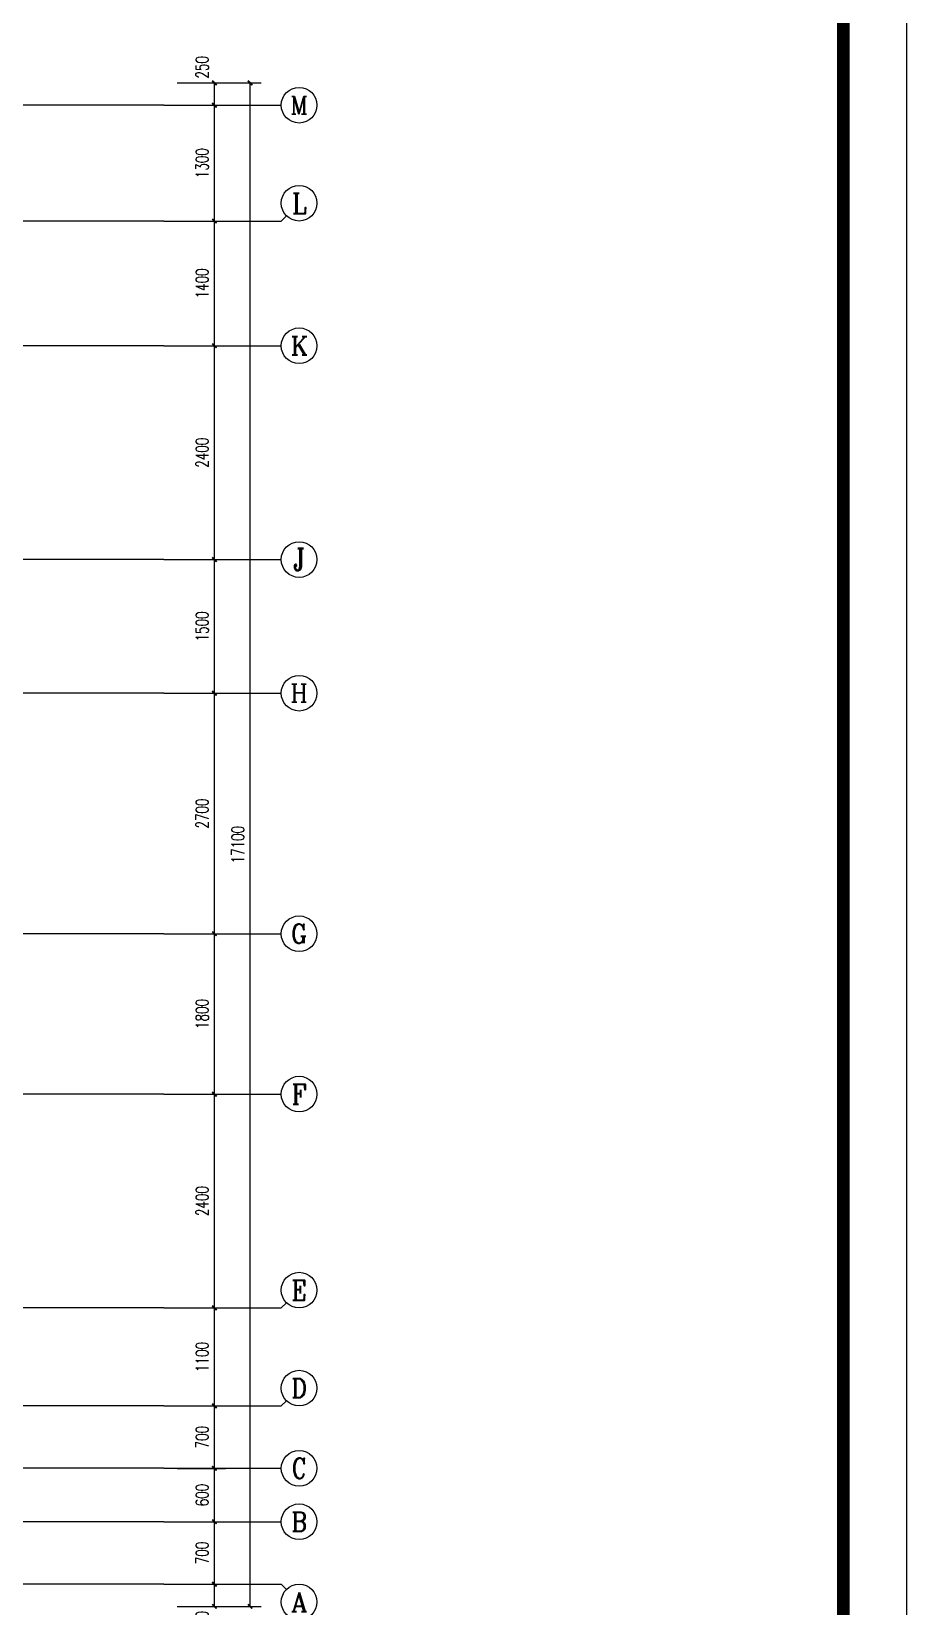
# Model space of a CAD drawing. Extents: x 174844 to 235370, y 408491 to 451532.
# Drawn here: x 225059 to 234874, y 422839 to 440518 of the extents above; entities that cross this region are included whole.
import ezdxf
from ezdxf.enums import TextEntityAlignment as Align

# ---------------------------------------------------------------- set-up
doc = ezdxf.new("R2010")
doc.units = 0
doc.header["$LTSCALE"] = 10
doc.header["$MEASUREMENT"] = 0
doc.linetypes.add('DOTE', pattern=[2.42, 2, -0.2, 0.02, -0.2])
for name, color, linetype in [('AXIS', 3, 'Continuous'), ('AXIS_TEXT', 7, 'Continuous'), ('DOTE', 24, 'DOTE'), ('PUB_TITLE', 4, 'Continuous')]:
    doc.layers.add(name, color=color, linetype=linetype)
doc.styles.add('_TCH_AXIS', font='COMPLEX', dxfattribs={"bigfont": 'GBCBIG'})
doc.styles.add('A_DIM_T3', font='SIMPLEX', dxfattribs={"width": 0.7, "bigfont": 'HZ'})
doc.styles.add('COMPLEX', font='COMPLEX')
doc.dimstyles.new('_TCH_ARCH&&50', dxfattribs={"dimtxt": 140, "dimasz": 50, "dimexe": 125, "dimexo": 150, "dimgap": 67.5, "dimtad": 1, "dimdec": 0, "dimzin": 0, "dimdsep": 46, "dimtxsty": 'A_DIM_T3', "dimblk": 'ARCHTICK', "dimcen": 0.09, "dimclrt": 7, "dimazin": 2, "dimtfac": 1, "dimtdec": 0, "dimtix": 1, "dimtmove": 2, "dimatfit": 3, "dimfxl": 1, "dimtolj": 1, "dimtzin": 0, "dimarcsym": 0})

# ---------------------------------------------------------------- blocks, each defined once
blk = doc.blocks.new('tk')
blk.add_lwpolyline([(2269241, 1644275), (2353341, 1644275), (2353341, 1584875), (2269241, 1584875)], close=True)
at = {"const_width": 200}
blk.add_lwpolyline([(2271741, 1585875), (2352341, 1585875), (2352341, 1643275), (2271741, 1643275)], close=True, dxfattribs=at)
blk = doc.blocks.new('_ArchTick')
at = {"color": 0, "linetype": 'ByBlock', "const_width": 0.4}
blk.add_lwpolyline([(-0.5, -0.5), (0.5, 0.5)], dxfattribs=at)
blk = doc.blocks.new('*D404')
at = {"layer": 'AXIS', "color": 0, "lineweight": -2, "transparency": 16777216}
for p, q in [((226693, 423090), (227236, 423090)), ((227111, 422840), (227111, 423090)), ((226693, 422840), (227236, 422840))]:
    blk.add_line(p, q, dxfattribs=at)
at = {"layer": 'Defpoints', "color": 0, "transparency": 16777216}
for p in [(226543, 423090), (227111, 423090), (226543, 422840)]:
    blk.add_point(p, dxfattribs=at)
at = {"layer": 'AXIS', "color": 0, "lineweight": -2, "transparency": 16777216, "xscale": 50, "yscale": 50, "zscale": 50}
for p, rotation in [((227111, 423090), 90), ((227111, 422840), 270)]:
    blk.add_blockref('_ArchTick', p, dxfattribs=dict(at, rotation=rotation))
at = {"layer": 'AXIS', "color": 7, "transparency": 16777216, "insert": (226973, 422664), "char_height": 140, "attachment_point": 5, "rotation": 90, "style": 'A_DIM_T3'}
blk.add_mtext('\\A1;250', dxfattribs=at)
blk = doc.blocks.new('*D405')
at = {"layer": 'AXIS', "color": 0, "lineweight": -2, "transparency": 16777216}
for p, q in [((226693, 423790), (227236, 423790)), ((227111, 423090), (227111, 423790)), ((226693, 423090), (227236, 423090))]:
    blk.add_line(p, q, dxfattribs=at)
at = {"layer": 'Defpoints', "color": 0, "transparency": 16777216}
for p in [(226543, 423790), (227111, 423790), (226543, 423090)]:
    blk.add_point(p, dxfattribs=at)
at = {"layer": 'AXIS', "color": 0, "lineweight": -2, "transparency": 16777216, "xscale": 50, "yscale": 50, "zscale": 50}
for p, rotation in [((227111, 423790), 90), ((227111, 423090), 270)]:
    blk.add_blockref('_ArchTick', p, dxfattribs=dict(at, rotation=rotation))
at = {"layer": 'AXIS', "color": 7, "transparency": 16777216, "insert": (226973, 423440), "char_height": 140, "attachment_point": 5, "rotation": 90, "style": 'A_DIM_T3'}
blk.add_mtext('\\A1;700', dxfattribs=at)
blk = doc.blocks.new('*D406')
at = {"layer": 'AXIS', "color": 0, "lineweight": -2, "transparency": 16777216}
for p, q in [((226693, 424390), (227236, 424390)), ((227111, 423790), (227111, 424390)), ((226693, 423790), (227236, 423790))]:
    blk.add_line(p, q, dxfattribs=at)
at = {"layer": 'Defpoints', "color": 0, "transparency": 16777216}
for p in [(226543, 424390), (227111, 424390), (226543, 423790)]:
    blk.add_point(p, dxfattribs=at)
at = {"layer": 'AXIS', "color": 0, "lineweight": -2, "transparency": 16777216, "xscale": 50, "yscale": 50, "zscale": 50}
for p, rotation in [((227111, 424390), 90), ((227111, 423790), 270)]:
    blk.add_blockref('_ArchTick', p, dxfattribs=dict(at, rotation=rotation))
at = {"layer": 'AXIS', "color": 7, "transparency": 16777216, "insert": (226973, 424090), "char_height": 140, "attachment_point": 5, "rotation": 90, "style": 'A_DIM_T3'}
blk.add_mtext('\\A1;600', dxfattribs=at)
blk = doc.blocks.new('*D407')
at = {"layer": 'AXIS', "color": 0, "lineweight": -2, "transparency": 16777216}
for p, q in [((226693, 425090), (227236, 425090)), ((227111, 424390), (227111, 425090)), ((226693, 424390), (227236, 424390))]:
    blk.add_line(p, q, dxfattribs=at)
at = {"layer": 'Defpoints', "color": 0, "transparency": 16777216}
for p in [(226543, 425090), (227111, 425090), (226543, 424390)]:
    blk.add_point(p, dxfattribs=at)
at = {"layer": 'AXIS', "color": 0, "lineweight": -2, "transparency": 16777216, "xscale": 50, "yscale": 50, "zscale": 50}
for p, rotation in [((227111, 425090), 90), ((227111, 424390), 270)]:
    blk.add_blockref('_ArchTick', p, dxfattribs=dict(at, rotation=rotation))
at = {"layer": 'AXIS', "color": 7, "transparency": 16777216, "insert": (226973, 424740), "char_height": 140, "attachment_point": 5, "rotation": 90, "style": 'A_DIM_T3'}
blk.add_mtext('\\A1;700', dxfattribs=at)
blk = doc.blocks.new('*D408')
at = {"layer": 'AXIS', "color": 0, "lineweight": -2, "transparency": 16777216}
for p, q in [((226693, 426190), (227236, 426190)), ((227111, 425090), (227111, 426190)), ((226693, 425090), (227236, 425090))]:
    blk.add_line(p, q, dxfattribs=at)
at = {"layer": 'Defpoints', "color": 0, "transparency": 16777216}
for p in [(226543, 426190), (227111, 426190), (226543, 425090)]:
    blk.add_point(p, dxfattribs=at)
at = {"layer": 'AXIS', "color": 0, "lineweight": -2, "transparency": 16777216, "xscale": 50, "yscale": 50, "zscale": 50}
for p, rotation in [((227111, 426190), 90), ((227111, 425090), 270)]:
    blk.add_blockref('_ArchTick', p, dxfattribs=dict(at, rotation=rotation))
at = {"layer": 'AXIS', "color": 7, "transparency": 16777216, "insert": (226973, 425640), "char_height": 140, "attachment_point": 5, "rotation": 90, "style": 'A_DIM_T3'}
blk.add_mtext('\\A1;1100', dxfattribs=at)
blk = doc.blocks.new('*D409')
at = {"layer": 'AXIS', "color": 0, "lineweight": -2, "transparency": 16777216}
for p, q in [((226693, 428590), (227236, 428590)), ((227111, 426190), (227111, 428590)), ((226693, 426190), (227236, 426190))]:
    blk.add_line(p, q, dxfattribs=at)
at = {"layer": 'Defpoints', "color": 0, "transparency": 16777216}
for p in [(226543, 428590), (227111, 428590), (226543, 426190)]:
    blk.add_point(p, dxfattribs=at)
at = {"layer": 'AXIS', "color": 0, "lineweight": -2, "transparency": 16777216, "xscale": 50, "yscale": 50, "zscale": 50}
for p, rotation in [((227111, 428590), 90), ((227111, 426190), 270)]:
    blk.add_blockref('_ArchTick', p, dxfattribs=dict(at, rotation=rotation))
at = {"layer": 'AXIS', "color": 7, "transparency": 16777216, "insert": (226973, 427390), "char_height": 140, "attachment_point": 5, "rotation": 90, "style": 'A_DIM_T3'}
blk.add_mtext('\\A1;2400', dxfattribs=at)
blk = doc.blocks.new('*D410')
at = {"layer": 'AXIS', "color": 0, "lineweight": -2, "transparency": 16777216}
for p, q in [((226693, 430390), (227236, 430390)), ((227111, 428590), (227111, 430390)), ((226693, 428590), (227236, 428590))]:
    blk.add_line(p, q, dxfattribs=at)
at = {"layer": 'Defpoints', "color": 0, "transparency": 16777216}
for p in [(226543, 430390), (227111, 430390), (226543, 428590)]:
    blk.add_point(p, dxfattribs=at)
at = {"layer": 'AXIS', "color": 0, "lineweight": -2, "transparency": 16777216, "xscale": 50, "yscale": 50, "zscale": 50}
for p, rotation in [((227111, 430390), 90), ((227111, 428590), 270)]:
    blk.add_blockref('_ArchTick', p, dxfattribs=dict(at, rotation=rotation))
at = {"layer": 'AXIS', "color": 7, "transparency": 16777216, "insert": (226973, 429490), "char_height": 140, "attachment_point": 5, "rotation": 90, "style": 'A_DIM_T3'}
blk.add_mtext('\\A1;1800', dxfattribs=at)
blk = doc.blocks.new('*D411')
at = {"layer": 'AXIS', "color": 0, "lineweight": -2, "transparency": 16777216}
for p, q in [((226693, 433090), (227236, 433090)), ((227111, 430390), (227111, 433090)), ((226693, 430390), (227236, 430390))]:
    blk.add_line(p, q, dxfattribs=at)
at = {"layer": 'Defpoints', "color": 0, "transparency": 16777216}
for p in [(226543, 433090), (227111, 433090), (226543, 430390)]:
    blk.add_point(p, dxfattribs=at)
at = {"layer": 'AXIS', "color": 0, "lineweight": -2, "transparency": 16777216, "xscale": 50, "yscale": 50, "zscale": 50}
for p, rotation in [((227111, 433090), 90), ((227111, 430390), 270)]:
    blk.add_blockref('_ArchTick', p, dxfattribs=dict(at, rotation=rotation))
at = {"layer": 'AXIS', "color": 7, "transparency": 16777216, "insert": (226973, 431740), "char_height": 140, "attachment_point": 5, "rotation": 90, "style": 'A_DIM_T3'}
blk.add_mtext('\\A1;2700', dxfattribs=at)
blk = doc.blocks.new('*D412')
at = {"layer": 'AXIS', "color": 0, "lineweight": -2, "transparency": 16777216}
for p, q in [((226693, 434590), (227236, 434590)), ((227111, 433090), (227111, 434590)), ((226693, 433090), (227236, 433090))]:
    blk.add_line(p, q, dxfattribs=at)
at = {"layer": 'Defpoints', "color": 0, "transparency": 16777216}
for p in [(226543, 434590), (227111, 434590), (226543, 433090)]:
    blk.add_point(p, dxfattribs=at)
at = {"layer": 'AXIS', "color": 0, "lineweight": -2, "transparency": 16777216, "xscale": 50, "yscale": 50, "zscale": 50}
for p, rotation in [((227111, 434590), 90), ((227111, 433090), 270)]:
    blk.add_blockref('_ArchTick', p, dxfattribs=dict(at, rotation=rotation))
at = {"layer": 'AXIS', "color": 7, "transparency": 16777216, "insert": (226973, 433840), "char_height": 140, "attachment_point": 5, "rotation": 90, "style": 'A_DIM_T3'}
blk.add_mtext('\\A1;1500', dxfattribs=at)
blk = doc.blocks.new('*D413')
at = {"layer": 'AXIS', "color": 0, "lineweight": -2, "transparency": 16777216}
for p, q in [((226693, 436990), (227236, 436990)), ((227111, 434590), (227111, 436990)), ((226693, 434590), (227236, 434590))]:
    blk.add_line(p, q, dxfattribs=at)
at = {"layer": 'Defpoints', "color": 0, "transparency": 16777216}
for p in [(226543, 436990), (227111, 436990), (226543, 434590)]:
    blk.add_point(p, dxfattribs=at)
at = {"layer": 'AXIS', "color": 0, "lineweight": -2, "transparency": 16777216, "xscale": 50, "yscale": 50, "zscale": 50}
for p, rotation in [((227111, 436990), 90), ((227111, 434590), 270)]:
    blk.add_blockref('_ArchTick', p, dxfattribs=dict(at, rotation=rotation))
at = {"layer": 'AXIS', "color": 7, "transparency": 16777216, "insert": (226973, 435790), "char_height": 140, "attachment_point": 5, "rotation": 90, "style": 'A_DIM_T3'}
blk.add_mtext('\\A1;2400', dxfattribs=at)
blk = doc.blocks.new('*D414')
at = {"layer": 'AXIS', "color": 0, "lineweight": -2, "transparency": 16777216}
for p, q in [((226693, 438390), (227236, 438390)), ((227111, 436990), (227111, 438390)), ((226693, 436990), (227236, 436990))]:
    blk.add_line(p, q, dxfattribs=at)
at = {"layer": 'Defpoints', "color": 0, "transparency": 16777216}
for p in [(226543, 438390), (227111, 438390), (226543, 436990)]:
    blk.add_point(p, dxfattribs=at)
at = {"layer": 'AXIS', "color": 0, "lineweight": -2, "transparency": 16777216, "xscale": 50, "yscale": 50, "zscale": 50}
for p, rotation in [((227111, 438390), 90), ((227111, 436990), 270)]:
    blk.add_blockref('_ArchTick', p, dxfattribs=dict(at, rotation=rotation))
at = {"layer": 'AXIS', "color": 7, "transparency": 16777216, "insert": (226973, 437690), "char_height": 140, "attachment_point": 5, "rotation": 90, "style": 'A_DIM_T3'}
blk.add_mtext('\\A1;1400', dxfattribs=at)
blk = doc.blocks.new('*D415')
at = {"layer": 'AXIS', "color": 0, "lineweight": -2, "transparency": 16777216}
for p, q in [((226693, 439690), (227236, 439690)), ((227111, 438390), (227111, 439690)), ((226693, 438390), (227236, 438390))]:
    blk.add_line(p, q, dxfattribs=at)
at = {"layer": 'Defpoints', "color": 0, "transparency": 16777216}
for p in [(226543, 439690), (227111, 439690), (226543, 438390)]:
    blk.add_point(p, dxfattribs=at)
at = {"layer": 'AXIS', "color": 0, "lineweight": -2, "transparency": 16777216, "xscale": 50, "yscale": 50, "zscale": 50}
for p, rotation in [((227111, 439690), 90), ((227111, 438390), 270)]:
    blk.add_blockref('_ArchTick', p, dxfattribs=dict(at, rotation=rotation))
at = {"layer": 'AXIS', "color": 7, "transparency": 16777216, "insert": (226973, 439040), "char_height": 140, "attachment_point": 5, "rotation": 90, "style": 'A_DIM_T3'}
blk.add_mtext('\\A1;1300', dxfattribs=at)
blk = doc.blocks.new('*D416')
at = {"layer": 'AXIS', "color": 0, "lineweight": -2, "transparency": 16777216}
for p, q in [((226693, 439940), (227236, 439940)), ((227111, 439690), (227111, 439940)), ((226693, 439690), (227236, 439690))]:
    blk.add_line(p, q, dxfattribs=at)
at = {"layer": 'Defpoints', "color": 0, "transparency": 16777216}
for p in [(226543, 439940), (227111, 439940), (226543, 439690)]:
    blk.add_point(p, dxfattribs=at)
at = {"layer": 'AXIS', "color": 0, "lineweight": -2, "transparency": 16777216, "xscale": 50, "yscale": 50, "zscale": 50}
for p, rotation in [((227111, 439940), 90), ((227111, 439690), 270)]:
    blk.add_blockref('_ArchTick', p, dxfattribs=dict(at, rotation=rotation))
at = {"layer": 'AXIS', "color": 7, "transparency": 16777216, "insert": (226973, 440116), "char_height": 140, "attachment_point": 5, "rotation": 90, "style": 'A_DIM_T3'}
blk.add_mtext('\\A1;250', dxfattribs=at)
blk = doc.blocks.new('*D417')
at = {"layer": 'AXIS', "color": 0, "lineweight": -2, "transparency": 16777216}
for p, q in [((226693, 439940), (227636, 439940)), ((227511, 422840), (227511, 439940)), ((226693, 422840), (227636, 422840))]:
    blk.add_line(p, q, dxfattribs=at)
at = {"layer": 'Defpoints', "color": 0, "transparency": 16777216}
for p in [(226543, 439940), (227511, 439940), (226543, 422840)]:
    blk.add_point(p, dxfattribs=at)
at = {"layer": 'AXIS', "color": 0, "lineweight": -2, "transparency": 16777216, "xscale": 50, "yscale": 50, "zscale": 50}
for p, rotation in [((227511, 439940), 90), ((227511, 422840), 270)]:
    blk.add_blockref('_ArchTick', p, dxfattribs=dict(at, rotation=rotation))
at = {"layer": 'AXIS', "color": 7, "transparency": 16777216, "insert": (227373, 431390), "char_height": 140, "attachment_point": 5, "rotation": 90, "style": 'A_DIM_T3'}
blk.add_mtext('\\A1;17100', dxfattribs=at)
blk = doc.blocks.new('_AXISO')
blk.add_circle((0, 0), 0.5)
at = {"layer": 'AXIS_TEXT', "style": 'COMPLEX', "width": 1.041667}
blk.add_attdef('A', text='', height=0.56, dxfattribs=at).set_placement((-0.25, -0.28), (0.25, -0.28), align=Align.FIT)

msp = doc.modelspace()

# ---------------------------------------------------------------- linework, layer by layer
at = {"layer": 'AXIS'}
for p, q in [((226543.2, 439690.4), (227861, 439690.4)), ((227919.5, 438449), (227861, 438390.4)), ((226543.2, 438390.4), (227861, 438390.4)), ((226543.2, 436990.4), (227861, 436990.4)), ((226543.2, 434590.4), (227861, 434590.4)), ((226543.2, 433090.4), (227861, 433090.4)), ((226543.2, 430390.4), (227861, 430390.4)), ((226543.2, 428590.4), (227861, 428590.4)), ((227919.5, 426249), (227861, 426190.4)), ((226543.2, 426190.4), (227861, 426190.4)), ((226543.2, 425090.4), (227861, 425090.4)), ((227919.5, 425149), (227861, 425090.4)), ((226543.2, 424390.4), (227861, 424390.4)), ((226543.2, 423790.4), (227861, 423790.4)), ((226543.2, 423090.4), (227861, 423090.4)), ((227919.5, 423031.8), (227861, 423090.4))]:
    msp.add_line(p, q, dxfattribs=at)
at = {"layer": 'DOTE', "ltscale": 0.5}
for p, q in [((226543.2, 439690.4), (186397.3, 439690.4)), ((226543.2, 438390.4), (186397.3, 438390.4)), ((226543.2, 436990.4), (186397.3, 436990.4)), ((226543.2, 434590.4), (186397.3, 434590.4)), ((226543.2, 433090.4), (186397.3, 433090.4)), ((226543.2, 430390.4), (186397.3, 430390.4)), ((226543.2, 428590.4), (186397.3, 428590.4)), ((226543.2, 426190.4), (186397.3, 426190.4)), ((226543.2, 425090.4), (186397.3, 425090.4)), ((226543.2, 424390.4), (186397.3, 424390.4)), ((226543.2, 423790.4), (186397.3, 423790.4)), ((226543.2, 423090.4), (186397.3, 423090.4))]:
    msp.add_line(p, q, dxfattribs=at)

# ---------------------------------------------------------------- block references
at = {"layer": 'AXIS'}
ref = msp.add_blockref('_AXISO', (228061, 439690.4), dxfattribs=dict(at, xscale=400, yscale=400, zscale=400))
ref.add_attrib('A', 'M', dxfattribs={"layer": 'AXIS_TEXT', "height": 198, "style": '_TCH_AXIS'}).set_placement((227962, 439591.4), (228160, 439591.4), align=Align.FIT)
ref = msp.add_blockref('_AXISO', (228061, 438590.4), dxfattribs=dict(at, xscale=400, yscale=400, zscale=400))
ref.add_attrib('A', 'L', dxfattribs={"layer": 'AXIS_TEXT', "height": 227.8, "style": '_TCH_AXIS'}).set_placement((227979.6, 438476.5), (228142.3, 438476.5), align=Align.FIT)
ref = msp.add_blockref('_AXISO', (228061, 436990.4), dxfattribs=dict(at, xscale=400, yscale=400, zscale=400))
ref.add_attrib('A', 'K', dxfattribs={"layer": 'AXIS_TEXT', "height": 207.6, "style": '_TCH_AXIS'}).set_placement((227967, 436886.6), (228154.9, 436886.6), align=Align.FIT)
ref = msp.add_blockref('_AXISO', (228061, 434590.4), dxfattribs=dict(at, xscale=400, yscale=400, zscale=400))
ref.add_attrib('A', 'J', dxfattribs={"layer": 'AXIS_TEXT', "height": 248, "style": '_TCH_AXIS'}).set_placement((227996, 434466.4), (228125.9, 434466.4), align=Align.FIT)
ref = msp.add_blockref('_AXISO', (228061, 433090.4), dxfattribs=dict(at, xscale=400, yscale=400, zscale=400))
ref.add_attrib('A', 'H', dxfattribs={"layer": 'AXIS_TEXT', "height": 202.8, "style": '_TCH_AXIS'}).set_placement((227964.4, 432989), (228157.5, 432989), align=Align.FIT)
ref = msp.add_blockref('_AXISO', (228061, 430390.4), dxfattribs=dict(at, xscale=400, yscale=400, zscale=400))
ref.add_attrib('A', 'G', dxfattribs={"layer": 'AXIS_TEXT', "height": 212.6, "style": '_TCH_AXIS'}).set_placement((227969.8, 430284.1), (228152.1, 430284.1), align=Align.FIT)
ref = msp.add_blockref('_AXISO', (228061, 428590.4), dxfattribs=dict(at, xscale=400, yscale=400, zscale=400))
ref.add_attrib('A', 'F', dxfattribs={"layer": 'AXIS_TEXT', "height": 222.7, "style": '_TCH_AXIS'}).set_placement((227976.1, 428479), (228145.8, 428479), align=Align.FIT)
ref = msp.add_blockref('_AXISO', (228061, 426390.4), dxfattribs=dict(at, xscale=400, yscale=400, zscale=400))
ref.add_attrib('A', 'E', dxfattribs={"layer": 'AXIS_TEXT', "height": 222.7, "style": '_TCH_AXIS'}).set_placement((227976.1, 426279), (228145.8, 426279), align=Align.FIT)
ref = msp.add_blockref('_AXISO', (228061, 425290.4), dxfattribs=dict(at, xscale=400, yscale=400, zscale=400))
ref.add_attrib('A', 'D', dxfattribs={"layer": 'AXIS_TEXT', "height": 217.6, "style": '_TCH_AXIS'}).set_placement((227972.9, 425181.6), (228149, 425181.6), align=Align.FIT)
ref = msp.add_blockref('_AXISO', (228061, 424390.4), dxfattribs=dict(at, xscale=400, yscale=400, zscale=400))
ref.add_attrib('A', 'C', dxfattribs={"layer": 'AXIS_TEXT', "height": 227.8, "style": '_TCH_AXIS'}).set_placement((227979.6, 424276.5), (228142.3, 424276.5), align=Align.FIT)
ref = msp.add_blockref('_AXISO', (228061, 423790.4), dxfattribs=dict(at, xscale=400, yscale=400, zscale=400))
ref.add_attrib('A', 'B', dxfattribs={"layer": 'AXIS_TEXT', "height": 217.6, "style": '_TCH_AXIS'}).set_placement((227972.9, 423681.6), (228149, 423681.6), align=Align.FIT)
ref = msp.add_blockref('_AXISO', (228061, 422890.4), dxfattribs=dict(at, xscale=400, yscale=400, zscale=400))
ref.add_attrib('A', 'A', dxfattribs={"layer": 'AXIS_TEXT', "height": 212.6, "style": '_TCH_AXIS'}).set_placement((227969.8, 422784.1), (228152.1, 422784.1), align=Align.FIT)
at = {"layer": 'PUB_TITLE', "xscale": 0.7079078182788161, "yscale": 0.7079078182788161, "zscale": 0.7079078182788161}
msp.add_blockref('tk', (-1431073.9, -712958.7), dxfattribs=at)

# ---------------------------------------------------------------- dimensions: what is measured, and where the dimension line sits
at = {"layer": 'AXIS'}
for base, p1, p2, picture, middle in [((227111, 439940.4), (226543.2, 439690.4), (226543.2, 439940.4), '*D416', (226973.5, 440116.4)), ((227111, 423090.4), (226543.2, 422840.4), (226543.2, 423090.4), '*D404', (226973.5, 422664.4))]:
    dim = msp.add_linear_dim(base=base, p1=p1, p2=p2, angle=90, dimstyle='_TCH_ARCH&&50', dxfattribs=at)
    dim.commit()
    dim.dimension.update_dxf_attribs({"geometry": picture, "text_midpoint": middle, "dimtype": 129})
for p1, p2, distance, picture, middle in [((226543.2, 422840.4), (226543.2, 439940.4), -967.8, '*D417', (227373.5, 431390.4)), ((226543.2, 438390.4), (226543.2, 439690.4), -567.8, '*D415', (226973.5, 439040.4)), ((226543.2, 436990.4), (226543.2, 438390.4), -567.8, '*D414', (226973.5, 437690.4)), ((226543.2, 434590.4), (226543.2, 436990.4), -567.8, '*D413', (226973.5, 435790.4)), ((226543.2, 433090.4), (226543.2, 434590.4), -567.8, '*D412', (226973.5, 433840.4)), ((226543.2, 430390.4), (226543.2, 433090.4), -567.8, '*D411', (226973.5, 431740.4)), ((226543.2, 428590.4), (226543.2, 430390.4), -567.8, '*D410', (226973.5, 429490.4)), ((226543.2, 426190.4), (226543.2, 428590.4), -567.8, '*D409', (226973.5, 427390.4)), ((226543.2, 425090.4), (226543.2, 426190.4), -567.8, '*D408', (226973.5, 425640.4)), ((226543.2, 424390.4), (226543.2, 425090.4), -567.8, '*D407', (226973.5, 424740.4)), ((226543.2, 423790.4), (226543.2, 424390.4), -567.8, '*D406', (226973.5, 424090.4)), ((226543.2, 423090.4), (226543.2, 423790.4), -567.8, '*D405', (226973.5, 423440.4))]:
    dim = msp.add_aligned_dim(p1=p1, p2=p2, distance=distance, dimstyle='_TCH_ARCH&&50', dxfattribs=at)
    dim.commit()
    dim.dimension.update_dxf_attribs({"geometry": picture, "text_midpoint": middle})

doc.saveas('drawing.dxf')
